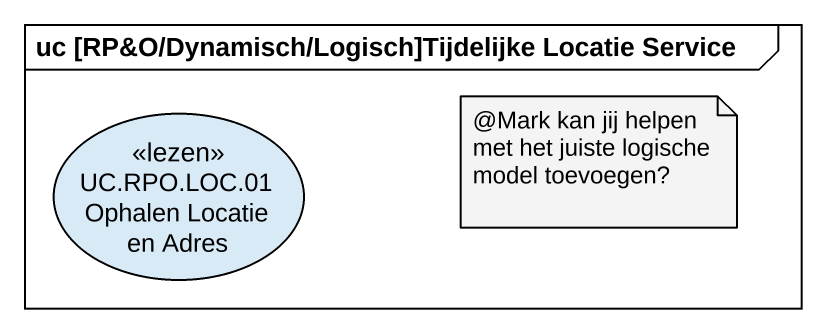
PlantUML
@startuml
mainframe uc [RP&O/Dynamisch/Logisch]Tijdelijke Locatie Service
usecase "UC.RPO.LOC.01 Ophalen Locatie en Adres" as UC_RPO_LOC_01_Ophalen <<lezen>>
note as N1
  ~@Mark kan jij helpen met het juiste logische model toevoegen?
end note
@enduml
